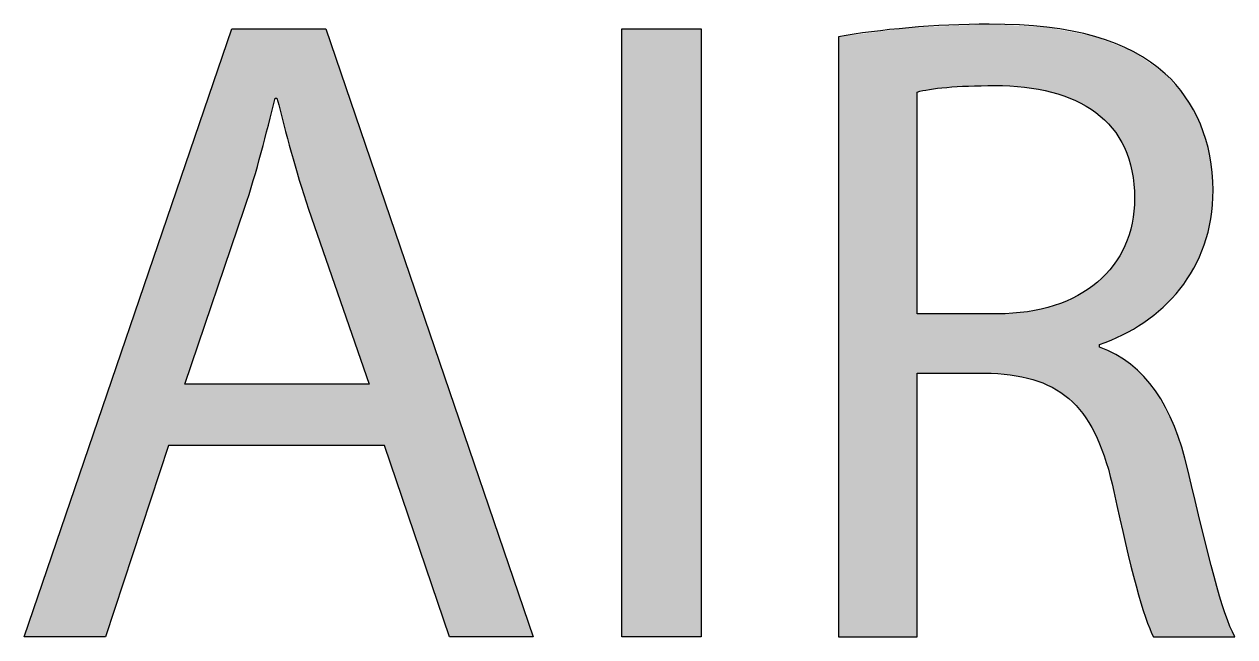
# Model space of a CAD drawing. Extents: x 0 to 360, y -268 to 0.
# Drawn here: x 131.642 to 135.663, y -226.598 to -224.562 of the extents above; entities that cross this region are included whole.
import ezdxf

# ---------------------------------------------------------------- set-up
doc = ezdxf.new("R2010")
doc.units = 0
doc.layers.add('LAYER_1', color=7, linetype='CONTINUOUS')

# ---------------------------------------------------------------- blocks, each defined once
blk = doc.blocks.new('*U453')
at = {"layer": 'LAYER_1', "color": 250}
for points in [[(132.3315, -225.2978), (132.1754, -225.0348), (132.3315, -224.5775)], [(132.4813, -224.8083), (132.4813, -224.5775), (132.5282, -224.9872)], [(132.5282, -224.9872), (132.5282, -224.5775), (132.5862, -225.177)], [(132.5862, -225.177), (132.5862, -224.5775), (132.6432, -225.342)], [(132.6432, -225.342), (132.6432, -224.5775), (132.7871, -225.7585)], [(132.1754, -225.9624), (132.1215, -225.1928), (132.1754, -225.0348)], [(132.8381, -225.9624), (132.8381, -225.1485), (133.0539, -226.5984)], [(132.1215, -225.9624), (131.9117, -225.8075), (132.1215, -225.1928)], [(131.9117, -226.5984), (131.6417, -226.5984), (131.9117, -225.8075)]]:
    blk.add_solid(points, dxfattribs=at)
at = {"layer": 'LAYER_1', "color": 250, "extrusion": (0, 0, -1)}
for points in [[(-132.3315, -225.2978), (-132.3315, -224.5775), (-132.3733, -225.1742)], [(-132.3733, -225.1742), (-132.3315, -224.5775), (-132.3733, -224.5775)], [(-132.3733, -225.1742), (-132.3733, -224.5775), (-132.4288, -224.9889)], [(-132.4288, -224.9889), (-132.3733, -224.5775), (-132.4288, -224.5775)], [(-132.4288, -224.9889), (-132.4288, -224.5775), (-132.4753, -224.8083)], [(-132.4753, -224.8083), (-132.4288, -224.5775), (-132.4753, -224.5775)], [(-132.4753, -224.8083), (-132.4753, -224.5775), (-132.4813, -224.8083)], [(-132.4813, -224.8083), (-132.4753, -224.5775), (-132.4813, -224.5775)], [(-132.5282, -224.9872), (-132.4813, -224.5775), (-132.5282, -224.5775)], [(-132.5862, -225.177), (-132.5282, -224.5775), (-132.5862, -224.5775)], [(-132.6432, -225.342), (-132.5862, -224.5775), (-132.6432, -224.5775)], [(-132.7871, -225.7585), (-132.6432, -224.5775), (-132.7871, -224.9991)], [(-132.7871, -225.9624), (-132.7871, -224.9991), (-132.8381, -225.9624)], [(-132.8381, -225.9624), (-132.7871, -224.9991), (-132.8381, -225.1485)], [(-132.1754, -225.7585), (-132.1754, -225.0348), (-132.3315, -225.2978)], [(-133.0539, -226.5984), (-132.8381, -225.1485), (-133.0539, -225.7811)], [(-132.1215, -225.9624), (-132.1215, -225.1928), (-132.1754, -225.9624)], [(-132.1754, -225.9624), (-132.1754, -225.7585), (-132.3315, -225.9624)], [(-132.3315, -225.9624), (-132.1754, -225.7585), (-132.3315, -225.7585)], [(-132.3315, -225.9624), (-132.3315, -225.7585), (-132.3733, -225.9624)], [(-132.3733, -225.9624), (-132.3315, -225.7585), (-132.3733, -225.7585)], [(-132.3733, -225.9624), (-132.3733, -225.7585), (-132.4288, -225.9624)], [(-132.4288, -225.9624), (-132.3733, -225.7585), (-132.4288, -225.7585)], [(-132.4288, -225.9624), (-132.4288, -225.7585), (-132.4753, -225.9624)], [(-132.4753, -225.9624), (-132.4288, -225.7585), (-132.4753, -225.7585)], [(-132.4753, -225.9624), (-132.4753, -225.7585), (-132.4813, -225.9624)], [(-132.4813, -225.9624), (-132.4753, -225.7585), (-132.4813, -225.7585)], [(-132.4813, -225.9624), (-132.4813, -225.7585), (-132.5282, -225.9624)], [(-132.5282, -225.9624), (-132.4813, -225.7585), (-132.5282, -225.7585)], [(-132.5282, -225.9624), (-132.5282, -225.7585), (-132.5862, -225.9624)], [(-132.5862, -225.9624), (-132.5282, -225.7585), (-132.5862, -225.7585)], [(-132.5862, -225.9624), (-132.5862, -225.7585), (-132.6432, -225.9624)], [(-132.6432, -225.9624), (-132.5862, -225.7585), (-132.6432, -225.7585)], [(-132.6432, -225.9624), (-132.6432, -225.7585), (-132.7871, -225.9624)], [(-132.7871, -225.9624), (-132.6432, -225.7585), (-132.7871, -225.7585)], [(-131.9117, -226.5984), (-131.9117, -225.8075), (-132.1215, -225.9624)], [(-133.0539, -226.5984), (-133.0539, -225.7811), (-133.3328, -226.5984)]]:
    blk.add_solid(points, dxfattribs=at)
blk = doc.blocks.new('*U454')
at = {"layer": 'LAYER_1', "color": 250, "extrusion": (0, 0, -1)}
for points in [[(-133.6268, -226.5984), (-133.6268, -224.5775), (-133.8907, -226.5984)], [(-133.8907, -226.5984), (-133.6268, -224.5775), (-133.8907, -224.5775)]]:
    blk.add_solid(points, dxfattribs=at)
blk = doc.blocks.new('*U455')
at = {"layer": 'LAYER_1', "color": 250}
for points in [[(134.7059, -224.7723), (134.6488, -224.5712), (134.7059, -224.5687)], [(134.7781, -224.7679), (134.7059, -224.5687), (134.7781, -224.5654)], [(134.8472, -224.7666), (134.7781, -224.5654), (134.8472, -224.5623)], [(134.8652, -224.7663), (134.8652, -224.5633), (134.8741, -224.7668)], [(134.8741, -224.7668), (134.8741, -224.5638), (134.9252, -224.7696)], [(134.9252, -224.7696), (134.9252, -224.5665), (134.9363, -224.7702)], [(134.9363, -224.7702), (134.9363, -224.5671), (134.9644, -224.7717)], [(134.9644, -224.7717), (134.9644, -224.5685), (134.9738, -224.7731)], [(134.9738, -224.7731), (134.9738, -224.569), (135.0085, -224.7782)], [(134.58, -226.5984), (134.3465, -224.6044), (134.58, -224.5743)], [(134.6073, -226.5984), (134.58, -224.5743), (134.6073, -224.5731)], [(134.6488, -224.7791), (134.6073, -224.5731), (134.6488, -224.5712)], [(135.0085, -224.7782), (135.0085, -224.5709), (135.0105, -224.7785)], [(135.0105, -224.7785), (135.0105, -224.571), (135.0197, -224.7805)], [(135.0197, -224.7805), (135.0197, -224.5715), (135.0389, -224.7848)], [(135.0389, -224.7848), (135.0389, -224.5725), (135.0542, -224.7881)], [(135.0542, -224.7881), (135.0542, -224.5754), (135.063, -224.7908)], [(135.063, -224.7908), (135.063, -224.5771), (135.0706, -224.7931)], [(135.0706, -224.7931), (135.0706, -224.5786), (135.0952, -224.8006)], [(135.0952, -224.8006), (135.0952, -224.5833), (135.1034, -224.8039)], [(135.1034, -224.8039), (135.1034, -224.5849), (135.1235, -224.812)], [(135.1235, -224.812), (135.1235, -224.5887), (135.1335, -224.816)], [(135.1335, -224.816), (135.1335, -224.5907), (135.1409, -224.8199)], [(135.1409, -224.8199), (135.1409, -224.5921), (135.1681, -224.8341)], [(135.1681, -224.8341), (135.1681, -224.5973), (135.1688, -224.8344)], [(135.1688, -224.8344), (135.1688, -224.5975), (135.1753, -224.8387)], [(135.1753, -224.8387), (135.1753, -224.5987), (135.198, -224.8538)], [(135.198, -224.8538), (135.198, -224.6031), (135.201, -224.8558)], [(135.201, -224.8558), (135.201, -224.6043), (135.2053, -224.8594)], [(135.2053, -224.8594), (135.2053, -224.606), (135.2066, -224.8605)], [(135.2066, -224.8605), (135.2066, -224.6065), (135.2129, -224.8658)], [(135.2129, -224.8658), (135.2129, -224.609), (135.23, -224.8802)], [(135.23, -224.8802), (135.23, -224.6158), (135.2346, -224.8852)], [(135.2346, -224.8852), (135.2346, -224.6176), (135.236, -224.8867)], [(135.236, -224.8867), (135.236, -224.6181), (135.2556, -224.9078)], [(135.2556, -224.9078), (135.2556, -224.6259), (135.2592, -224.9128)], [(135.2592, -224.9128), (135.2592, -224.6273), (135.261, -224.9153)], [(135.261, -224.9153), (135.261, -224.628), (135.2675, -224.9243)], [(135.2675, -224.9243), (135.2675, -224.6306), (135.2777, -224.9385)], [(135.2777, -224.9385), (135.2777, -224.6346), (135.2804, -224.9434)], [(135.2804, -224.9434), (135.2804, -224.6357), (135.2895, -224.9602)], [(135.2895, -224.9602), (135.2895, -224.6393), (135.2961, -224.9724)], [(135.2961, -224.9724), (135.2961, -224.6419), (135.2979, -224.977)], [(135.2979, -224.977), (135.2979, -224.6426), (135.3107, -225.0096)], [(135.3107, -225.0096), (135.3107, -224.6477), (135.3117, -225.0137)], [(135.3117, -225.0137), (135.3117, -224.6481), (135.3166, -225.0325)], [(135.3166, -225.0325), (135.3166, -224.6501), (135.3212, -225.05)], [(135.3212, -225.05), (135.3212, -224.6519), (135.3218, -225.0535)], [(135.3218, -225.0535), (135.3218, -224.6521), (135.3277, -225.0939)], [(135.3277, -225.0939), (135.3277, -224.6544), (135.3278, -225.0967)], [(135.3278, -225.0967), (135.3278, -224.6545), (135.3279, -225.097)], [(135.3279, -225.097), (135.3279, -224.6545), (135.3299, -225.1411)], [(135.3299, -225.5715), (135.3279, -225.1832), (135.3299, -225.1411)], [(135.3277, -225.5728), (135.3218, -225.2239), (135.3277, -225.1844)], [(135.3278, -225.5727), (135.3277, -225.1844), (135.3278, -225.1835)], [(135.3279, -225.5727), (135.3278, -225.1835), (135.3279, -225.1832)], [(135.3166, -225.5793), (135.3117, -225.2623), (135.3166, -225.2434)], [(135.3212, -225.5766), (135.3166, -225.2434), (135.3212, -225.2258)], [(135.3218, -225.5763), (135.3212, -225.2258), (135.3218, -225.2239)], [(135.3107, -225.5827), (135.2979, -225.2985), (135.3107, -225.2651)], [(135.3117, -225.5821), (135.3107, -225.2651), (135.3117, -225.2623)], [(135.2804, -225.5989), (135.2777, -225.3364), (135.2804, -225.3324)], [(135.2895, -225.5951), (135.2804, -225.3324), (135.2895, -225.3148)], [(135.2961, -225.5912), (135.2895, -225.3148), (135.2961, -225.302)], [(135.2979, -225.5902), (135.2961, -225.302), (135.2979, -225.2985)], [(135.2556, -225.6092), (135.236, -225.3914), (135.2556, -225.3683)], [(135.2592, -225.6077), (135.2556, -225.3683), (135.2592, -225.364)], [(135.261, -225.6069), (135.2592, -225.364), (135.261, -225.3613)], [(135.2675, -225.6042), (135.261, -225.3613), (135.2675, -225.3516)], [(135.2777, -225.6), (135.2675, -225.3516), (135.2777, -225.3364)], [(135.2129, -225.958), (135.2066, -225.4196), (135.2129, -225.4136)], [(135.23, -225.6198), (135.2129, -225.4136), (135.23, -225.3974)], [(135.2346, -225.6179), (135.23, -225.3974), (135.2346, -225.3931)], [(135.236, -225.6173), (135.2346, -225.3931), (135.236, -225.3914)], [(135.1681, -225.8712), (135.1409, -225.4643), (135.1681, -225.4478)], [(135.1688, -225.8724), (135.1681, -225.4478), (135.1688, -225.4473)], [(135.1681, -225.8712), (135.1681, -225.4478), (135.1688, -225.8724)], [(135.1753, -225.8841), (135.1688, -225.4473), (135.1753, -225.4434)], [(135.1688, -225.8724), (135.1688, -225.4473), (135.1753, -225.8841)], [(135.198, -225.9248), (135.1753, -225.4434), (135.198, -225.4261)], [(135.1753, -225.8841), (135.1753, -225.4434), (135.198, -225.9248)], [(135.201, -225.9302), (135.198, -225.4261), (135.201, -225.4238)], [(135.198, -225.9248), (135.198, -225.4261), (135.201, -225.9302)], [(135.2053, -225.9379), (135.201, -225.4238), (135.2053, -225.4205)], [(135.201, -225.9302), (135.201, -225.4238), (135.2053, -225.9379)], [(135.2066, -225.9412), (135.2053, -225.4205), (135.2066, -225.4196)], [(135.2053, -225.9379), (135.2053, -225.4205), (135.2066, -225.9412)], [(135.2066, -225.9412), (135.2066, -225.4196), (135.2129, -225.958)], [(135.0952, -225.7964), (135.0706, -225.4946), (135.0952, -225.4854)], [(135.1034, -225.8026), (135.0952, -225.4854), (135.1034, -225.4824)], [(135.0952, -225.7964), (135.0952, -225.4854), (135.1034, -225.8026)], [(135.1235, -225.818), (135.1034, -225.4824), (135.1235, -225.4727)], [(135.1034, -225.8026), (135.1034, -225.4824), (135.1235, -225.818)], [(135.1335, -225.8299), (135.1235, -225.4727), (135.1335, -225.4679)], [(135.1235, -225.818), (135.1235, -225.4727), (135.1335, -225.8299)], [(135.1409, -225.8387), (135.1335, -225.4679), (135.1409, -225.4643)], [(135.1335, -225.8299), (135.1335, -225.4679), (135.1409, -225.8387)], [(135.1409, -225.8387), (135.1409, -225.4643), (135.1681, -225.8712)], [(134.8533, -225.7227), (134.8533, -225.5249), (134.8652, -225.7238)], [(134.8652, -225.7238), (134.8652, -225.5249), (134.8741, -225.7247)], [(134.9252, -225.7296), (134.8741, -225.5249), (134.9252, -225.5231)], [(134.8741, -225.7247), (134.8741, -225.5249), (134.9252, -225.7296)], [(134.9363, -225.7307), (134.9252, -225.5231), (134.9363, -225.5219)], [(134.9252, -225.7296), (134.9252, -225.5231), (134.9363, -225.7307)], [(134.9644, -225.7377), (134.9363, -225.5219), (134.9644, -225.5189)], [(134.9363, -225.7307), (134.9363, -225.5219), (134.9644, -225.7377)], [(134.9738, -225.74), (134.9644, -225.5189), (134.9738, -225.5179)], [(134.9644, -225.7377), (134.9644, -225.5189), (134.9738, -225.74)], [(135.0085, -225.7487), (134.9738, -225.5179), (135.0085, -225.5114)], [(134.9738, -225.74), (134.9738, -225.5179), (135.0085, -225.7487)], [(135.0105, -225.7496), (135.0085, -225.5114), (135.0105, -225.511)], [(135.0085, -225.7487), (135.0085, -225.5114), (135.0105, -225.7496)], [(135.0197, -225.7539), (135.0105, -225.511), (135.0197, -225.5093)], [(135.0105, -225.7496), (135.0105, -225.511), (135.0197, -225.7539)], [(135.0389, -225.7628), (135.0197, -225.5093), (135.0389, -225.504)], [(135.0197, -225.7539), (135.0197, -225.5093), (135.0389, -225.7628)], [(135.0542, -225.7699), (135.0389, -225.504), (135.0542, -225.4998)], [(135.0389, -225.7628), (135.0389, -225.504), (135.0542, -225.7699)], [(135.063, -225.7739), (135.0542, -225.4998), (135.063, -225.4974)], [(135.0542, -225.7699), (135.0542, -225.4998), (135.063, -225.7739)], [(135.0706, -225.7775), (135.063, -225.4974), (135.0706, -225.4946)], [(135.063, -225.7739), (135.063, -225.4974), (135.0706, -225.7775)], [(135.0706, -225.7775), (135.0706, -225.4946), (135.0952, -225.7964)], [(135.2129, -225.958), (135.2129, -225.6358), (135.23, -226.0032)], [(135.23, -226.0032), (135.23, -225.6434), (135.2346, -226.0153)], [(135.2346, -226.0153), (135.2346, -225.6455), (135.236, -226.019)], [(135.236, -226.019), (135.236, -225.6461), (135.2556, -226.0946)], [(135.2556, -226.0946), (135.2556, -225.6549), (135.2592, -226.1085)], [(135.2592, -226.1085), (135.2592, -225.6565), (135.261, -226.1154)], [(135.261, -226.1154), (135.261, -225.6573), (135.2675, -226.1431)], [(135.2675, -226.1431), (135.2675, -225.6602), (135.2777, -226.1863)], [(135.2777, -226.1863), (135.2777, -225.6669), (135.2804, -226.1977)], [(135.2804, -226.1977), (135.2804, -225.6687), (135.2895, -226.2363)], [(135.2895, -226.2363), (135.2895, -225.6747), (135.2961, -226.2645)], [(135.2961, -226.2645), (135.2961, -225.6791), (135.2979, -226.2722)], [(135.2979, -226.2722), (135.2979, -225.6803), (135.3107, -226.3264)], [(135.3107, -226.3264), (135.3107, -225.6887), (135.3117, -226.331)], [(135.3117, -226.331), (135.3117, -225.6894), (135.3166, -226.3519)], [(135.3166, -226.3519), (135.3166, -225.6927), (135.3212, -226.3714)], [(135.3212, -226.3714), (135.3212, -225.6969), (135.3218, -226.3736)], [(135.3218, -226.3736), (135.3218, -225.6974), (135.3277, -226.3989)], [(135.3277, -226.3989), (135.3277, -225.7029), (135.3278, -226.3995)], [(135.3278, -226.3995), (135.3278, -225.703), (135.3279, -226.3995)], [(135.3279, -226.3995), (135.3279, -225.703), (135.3299, -226.4082)], [(135.3299, -226.4082), (135.3299, -225.7049), (135.3348, -226.429)], [(135.3348, -226.429), (135.3348, -225.7094), (135.3605, -226.5149)], [(135.3605, -226.5149), (135.3605, -225.7331), (135.3605, -226.515)], [(135.3605, -226.515), (135.3605, -225.7332), (135.366, -226.5331)], [(135.366, -226.5331), (135.366, -225.7399), (135.3929, -226.5984)]]:
    blk.add_solid(points, dxfattribs=at)
at = {"layer": 'LAYER_1', "color": 250, "extrusion": (0, 0, -1)}
for points in [[(-134.7059, -224.7723), (-134.7059, -224.5687), (-134.7781, -224.7679)], [(-134.7781, -224.7679), (-134.7781, -224.5654), (-134.8472, -224.7666)], [(-134.8472, -224.7666), (-134.8472, -224.5623), (-134.8533, -224.7665)], [(-134.8533, -224.7665), (-134.8472, -224.5623), (-134.8533, -224.5627)], [(-134.8533, -224.7665), (-134.8533, -224.5627), (-134.8652, -224.7663)], [(-134.8652, -224.7663), (-134.8533, -224.5627), (-134.8652, -224.5633)], [(-134.8741, -224.7668), (-134.8652, -224.5633), (-134.8741, -224.5638)], [(-134.9252, -224.7696), (-134.8741, -224.5638), (-134.9252, -224.5665)], [(-134.9363, -224.7702), (-134.9252, -224.5665), (-134.9363, -224.5671)], [(-134.9644, -224.7717), (-134.9363, -224.5671), (-134.9644, -224.5685)], [(-134.9738, -224.7731), (-134.9644, -224.5685), (-134.9738, -224.569)], [(-135.0085, -224.7782), (-134.9738, -224.569), (-135.0085, -224.5709)], [(-134.3465, -226.5984), (-134.3465, -224.6044), (-134.58, -226.5984)], [(-134.58, -226.5984), (-134.58, -224.5743), (-134.6073, -226.5984)], [(-134.6073, -224.7877), (-134.6073, -224.5731), (-134.6488, -224.7791)], [(-134.6488, -224.7791), (-134.6488, -224.5712), (-134.7059, -224.7723)], [(-135.0105, -224.7785), (-135.0085, -224.5709), (-135.0105, -224.571)], [(-135.0197, -224.7805), (-135.0105, -224.571), (-135.0197, -224.5715)], [(-135.0389, -224.7848), (-135.0197, -224.5715), (-135.0389, -224.5725)], [(-135.0542, -224.7881), (-135.0389, -224.5725), (-135.0542, -224.5754)], [(-135.063, -224.7908), (-135.0542, -224.5754), (-135.063, -224.5771)], [(-135.0706, -224.7931), (-135.063, -224.5771), (-135.0706, -224.5786)], [(-135.0952, -224.8006), (-135.0706, -224.5786), (-135.0952, -224.5833)], [(-135.1034, -224.8039), (-135.0952, -224.5833), (-135.1034, -224.5849)], [(-135.1235, -224.812), (-135.1034, -224.5849), (-135.1235, -224.5887)], [(-135.1335, -224.816), (-135.1235, -224.5887), (-135.1335, -224.5907)], [(-135.1409, -224.8199), (-135.1335, -224.5907), (-135.1409, -224.5921)], [(-135.1681, -224.8341), (-135.1409, -224.5921), (-135.1681, -224.5973)], [(-135.1688, -224.8344), (-135.1681, -224.5973), (-135.1688, -224.5975)], [(-135.1753, -224.8387), (-135.1688, -224.5975), (-135.1753, -224.5987)], [(-135.198, -224.8538), (-135.1753, -224.5987), (-135.198, -224.6031)], [(-135.201, -224.8558), (-135.198, -224.6031), (-135.201, -224.6043)], [(-135.2053, -224.8594), (-135.201, -224.6043), (-135.2053, -224.606)], [(-135.2066, -224.8605), (-135.2053, -224.606), (-135.2066, -224.6065)], [(-135.2129, -224.8658), (-135.2066, -224.6065), (-135.2129, -224.609)], [(-135.23, -224.8802), (-135.2129, -224.609), (-135.23, -224.6158)], [(-135.2346, -224.8852), (-135.23, -224.6158), (-135.2346, -224.6176)], [(-135.236, -224.8867), (-135.2346, -224.6176), (-135.236, -224.6181)], [(-135.2556, -224.9078), (-135.236, -224.6181), (-135.2556, -224.6259)], [(-135.2592, -224.9128), (-135.2556, -224.6259), (-135.2592, -224.6273)], [(-135.261, -224.9153), (-135.2592, -224.6273), (-135.261, -224.628)], [(-135.2675, -224.9243), (-135.261, -224.628), (-135.2675, -224.6306)], [(-135.2777, -224.9385), (-135.2675, -224.6306), (-135.2777, -224.6346)], [(-135.2804, -224.9434), (-135.2777, -224.6346), (-135.2804, -224.6357)], [(-135.2895, -224.9602), (-135.2804, -224.6357), (-135.2895, -224.6393)], [(-135.2961, -224.9724), (-135.2895, -224.6393), (-135.2961, -224.6419)], [(-135.2979, -224.977), (-135.2961, -224.6419), (-135.2979, -224.6426)], [(-135.3107, -225.0096), (-135.2979, -224.6426), (-135.3107, -224.6477)], [(-135.3117, -225.0137), (-135.3107, -224.6477), (-135.3117, -224.6481)], [(-135.3166, -225.0325), (-135.3117, -224.6481), (-135.3166, -224.6501)], [(-135.3212, -225.05), (-135.3166, -224.6501), (-135.3212, -224.6519)], [(-135.3218, -225.0535), (-135.3212, -224.6519), (-135.3218, -224.6521)], [(-135.3277, -225.0939), (-135.3218, -224.6521), (-135.3277, -224.6544)], [(-135.3278, -225.0967), (-135.3277, -224.6544), (-135.3278, -224.6545)], [(-135.3279, -225.097), (-135.3278, -224.6545), (-135.3279, -224.6545)], [(-135.3299, -225.1411), (-135.3279, -224.6545), (-135.3299, -224.6559)], [(-135.3299, -225.5715), (-135.3299, -224.6559), (-135.3348, -225.5687)], [(-135.3348, -225.5687), (-135.3299, -224.6559), (-135.3348, -224.6593)], [(-135.3348, -225.5687), (-135.3348, -224.6593), (-135.3605, -225.5537)], [(-135.3605, -225.5537), (-135.3348, -224.6593), (-135.3605, -224.6773)], [(-135.3605, -225.5537), (-135.3605, -224.6773), (-135.3605, -225.5537)], [(-135.3605, -225.5537), (-135.3605, -224.6773), (-135.3605, -224.6773)], [(-135.3605, -225.5537), (-135.3605, -224.6773), (-135.366, -225.5494)], [(-135.366, -225.5494), (-135.3605, -224.6773), (-135.366, -224.6811)], [(-135.366, -225.5494), (-135.366, -224.6811), (-135.3929, -225.528)], [(-135.3929, -225.528), (-135.366, -224.6811), (-135.3929, -224.6999)], [(-135.3929, -225.528), (-135.3929, -224.6999), (-135.3993, -225.523)], [(-135.3993, -225.523), (-135.3929, -224.6999), (-135.3993, -224.7043)], [(-135.3993, -225.523), (-135.3993, -224.7043), (-135.4247, -225.5028)], [(-135.4247, -225.5028), (-135.3993, -224.7043), (-135.4247, -224.722)], [(-135.4247, -225.5028), (-135.4247, -224.722), (-135.4319, -225.4951)], [(-135.4319, -225.4951), (-135.4247, -224.722), (-135.4319, -224.727)], [(-135.4319, -225.4951), (-135.4319, -224.727), (-135.4622, -225.4624)], [(-135.4622, -225.4624), (-135.4319, -224.727), (-135.4622, -224.7618)], [(-135.4622, -225.4624), (-135.4622, -224.7618), (-135.4806, -225.4427)], [(-135.4806, -225.4427), (-135.4622, -224.7618), (-135.4806, -224.7828)], [(-135.4806, -225.4427), (-135.4806, -224.7828), (-135.4984, -225.4158)], [(-135.4984, -225.4158), (-135.4806, -224.7828), (-135.4984, -224.8032)], [(-135.4984, -225.4158), (-135.4984, -224.8032), (-135.5068, -225.4032)], [(-135.5068, -225.4032), (-135.4984, -224.8032), (-135.5068, -224.8186)], [(-135.5068, -225.4032), (-135.5068, -224.8186), (-135.5265, -225.3735)], [(-135.5265, -225.3735), (-135.5068, -224.8186), (-135.5265, -224.8548)], [(-135.5265, -225.3735), (-135.5265, -224.8548), (-135.5484, -225.3245)], [(-135.5484, -225.3245), (-135.5265, -224.8548), (-135.5484, -224.8948)], [(-135.5484, -225.3245), (-135.5484, -224.8948), (-135.5612, -225.2956)], [(-135.5612, -225.2956), (-135.5484, -224.8948), (-135.5612, -224.9375)], [(-135.5612, -225.2956), (-135.5612, -224.9375), (-135.5798, -225.2221)], [(-135.5798, -225.2221), (-135.5612, -224.9375), (-135.5798, -224.9993)], [(-135.5798, -225.2221), (-135.5798, -224.9993), (-135.5831, -225.2091)], [(-135.5831, -225.2091), (-135.5798, -224.9993), (-135.5831, -225.034)], [(-135.5831, -225.2091), (-135.5831, -225.034), (-135.5907, -225.1143)], [(-135.3277, -225.5728), (-135.3277, -225.1844), (-135.3278, -225.5727)], [(-135.3278, -225.5727), (-135.3278, -225.1835), (-135.3279, -225.5727)], [(-135.3279, -225.5727), (-135.3279, -225.1832), (-135.3299, -225.5715)], [(-135.3166, -225.5793), (-135.3166, -225.2434), (-135.3212, -225.5766)], [(-135.3212, -225.5766), (-135.3212, -225.2258), (-135.3218, -225.5763)], [(-135.3218, -225.5763), (-135.3218, -225.2239), (-135.3277, -225.5728)], [(-135.3107, -225.5827), (-135.3107, -225.2651), (-135.3117, -225.5821)], [(-135.3117, -225.5821), (-135.3117, -225.2623), (-135.3166, -225.5793)], [(-135.2804, -225.5989), (-135.2804, -225.3324), (-135.2895, -225.5951)], [(-135.2895, -225.5951), (-135.2895, -225.3148), (-135.2961, -225.5912)], [(-135.2961, -225.5912), (-135.2961, -225.302), (-135.2979, -225.5902)], [(-135.2979, -225.5902), (-135.2979, -225.2985), (-135.3107, -225.5827)], [(-135.2556, -225.6092), (-135.2556, -225.3683), (-135.2592, -225.6077)], [(-135.2592, -225.6077), (-135.2592, -225.364), (-135.261, -225.6069)], [(-135.261, -225.6069), (-135.261, -225.3613), (-135.2675, -225.6042)], [(-135.2675, -225.6042), (-135.2675, -225.3516), (-135.2777, -225.6)], [(-135.2777, -225.6), (-135.2777, -225.3364), (-135.2804, -225.5989)], [(-135.2129, -225.6269), (-135.2129, -225.4136), (-135.23, -225.6198)], [(-135.23, -225.6198), (-135.23, -225.3974), (-135.2346, -225.6179)], [(-135.2346, -225.6179), (-135.2346, -225.3931), (-135.236, -225.6173)], [(-135.236, -225.6173), (-135.236, -225.3914), (-135.2556, -225.6092)], [(-134.6073, -225.7227), (-134.6073, -225.5249), (-134.6488, -225.7227)], [(-134.6488, -225.7227), (-134.6073, -225.5249), (-134.6488, -225.5249)], [(-134.6488, -225.7227), (-134.6488, -225.5249), (-134.7059, -225.7227)], [(-134.7059, -225.7227), (-134.6488, -225.5249), (-134.7059, -225.5249)], [(-134.7059, -225.7227), (-134.7059, -225.5249), (-134.7781, -225.7227)], [(-134.7781, -225.7227), (-134.7059, -225.5249), (-134.7781, -225.5249)], [(-134.7781, -225.7227), (-134.7781, -225.5249), (-134.8472, -225.7227)], [(-134.8472, -225.7227), (-134.7781, -225.5249), (-134.8472, -225.5249)], [(-134.8472, -225.7227), (-134.8472, -225.5249), (-134.8533, -225.7227)], [(-134.8533, -225.7227), (-134.8472, -225.5249), (-134.8533, -225.5249)], [(-134.8652, -225.7238), (-134.8533, -225.5249), (-134.8652, -225.5249)], [(-134.8741, -225.7247), (-134.8652, -225.5249), (-134.8741, -225.5249)], [(-135.23, -226.0032), (-135.2129, -225.6358), (-135.23, -225.6434)], [(-135.2346, -226.0153), (-135.23, -225.6434), (-135.2346, -225.6455)], [(-135.236, -226.019), (-135.2346, -225.6455), (-135.236, -225.6461)], [(-135.2556, -226.0946), (-135.236, -225.6461), (-135.2556, -225.6549)], [(-135.2592, -226.1085), (-135.2556, -225.6549), (-135.2592, -225.6565)], [(-135.261, -226.1154), (-135.2592, -225.6565), (-135.261, -225.6573)], [(-135.2675, -226.1431), (-135.261, -225.6573), (-135.2675, -225.6602)], [(-135.2777, -226.1863), (-135.2675, -225.6602), (-135.2777, -225.6669)], [(-135.2804, -226.1977), (-135.2777, -225.6669), (-135.2804, -225.6687)], [(-135.2895, -226.2363), (-135.2804, -225.6687), (-135.2895, -225.6747)], [(-135.2961, -226.2645), (-135.2895, -225.6747), (-135.2961, -225.6791)], [(-135.2979, -226.2722), (-135.2961, -225.6791), (-135.2979, -225.6803)], [(-135.3107, -226.3264), (-135.2979, -225.6803), (-135.3107, -225.6887)], [(-135.3117, -226.331), (-135.3107, -225.6887), (-135.3117, -225.6894)], [(-135.3166, -226.3519), (-135.3117, -225.6894), (-135.3166, -225.6927)], [(-135.3212, -226.3714), (-135.3166, -225.6927), (-135.3212, -225.6969)], [(-135.3218, -226.3736), (-135.3212, -225.6969), (-135.3218, -225.6974)], [(-135.3277, -226.3989), (-135.3218, -225.6974), (-135.3277, -225.7029)], [(-135.3278, -226.3995), (-135.3277, -225.7029), (-135.3278, -225.703)], [(-135.3279, -226.3995), (-135.3278, -225.703), (-135.3279, -225.703)], [(-135.3299, -226.4082), (-135.3279, -225.703), (-135.3299, -225.7049)], [(-135.3348, -226.429), (-135.3299, -225.7049), (-135.3348, -225.7094)], [(-135.3605, -226.5149), (-135.3348, -225.7094), (-135.3605, -225.7331)], [(-135.3605, -226.515), (-135.3605, -225.7331), (-135.3605, -225.7332)], [(-135.366, -226.5331), (-135.3605, -225.7332), (-135.366, -225.7399)], [(-135.3929, -226.5984), (-135.366, -225.7399), (-135.3929, -225.7733)], [(-135.3929, -226.5984), (-135.3929, -225.7733), (-135.3993, -226.5984)], [(-135.3993, -226.5984), (-135.3929, -225.7733), (-135.3993, -225.7811)], [(-135.3993, -226.5984), (-135.3993, -225.7811), (-135.4247, -226.5984)], [(-135.4247, -226.5984), (-135.3993, -225.7811), (-135.4247, -225.8288)], [(-135.4247, -226.5984), (-135.4247, -225.8288), (-135.4319, -226.5984)], [(-135.4319, -226.5984), (-135.4247, -225.8288), (-135.4319, -225.8422)], [(-135.4319, -226.5984), (-135.4319, -225.8422), (-135.4622, -226.5984)], [(-135.4622, -226.5984), (-135.4319, -225.8422), (-135.4622, -225.8989)], [(-135.4622, -226.5984), (-135.4622, -225.8989), (-135.4806, -226.5984)], [(-135.4806, -226.5984), (-135.4622, -225.8989), (-135.4806, -225.9585)], [(-135.4806, -226.5984), (-135.4806, -225.9585), (-135.4984, -226.5984)], [(-135.4984, -226.5984), (-135.4806, -225.9585), (-135.4984, -226.0165)], [(-135.4984, -226.5984), (-135.4984, -226.0165), (-135.5068, -226.5984)], [(-135.5068, -226.5984), (-135.4984, -226.0165), (-135.5068, -226.0437)], [(-135.5068, -226.5984), (-135.5068, -226.0437), (-135.5265, -226.5984)], [(-135.5265, -226.5984), (-135.5068, -226.0437), (-135.5265, -226.124)], [(-135.5265, -226.5984), (-135.5265, -226.124), (-135.5484, -226.5984)], [(-135.5484, -226.5984), (-135.5265, -226.124), (-135.5484, -226.2128)], [(-135.5484, -226.5984), (-135.5484, -226.2128), (-135.5612, -226.5984)], [(-135.5612, -226.5984), (-135.5484, -226.2128), (-135.5612, -226.265)], [(-135.5612, -226.5984), (-135.5612, -226.265), (-135.5798, -226.5984)], [(-135.5798, -226.5984), (-135.5612, -226.265), (-135.5798, -226.3406)], [(-135.5798, -226.5984), (-135.5798, -226.3406), (-135.5831, -226.5984)], [(-135.5831, -226.5984), (-135.5798, -226.3406), (-135.5831, -226.3539)], [(-135.5831, -226.5984), (-135.5831, -226.3539), (-135.5907, -226.5984)], [(-135.5907, -226.5984), (-135.5831, -226.3539), (-135.5907, -226.3849)], [(-135.5907, -226.5984), (-135.5907, -226.3849), (-135.5938, -226.5984)], [(-135.5938, -226.5984), (-135.5907, -226.3849), (-135.5938, -226.3976)], [(-135.5938, -226.5984), (-135.5938, -226.3976), (-135.63, -226.5984)], [(-135.63, -226.5984), (-135.5938, -226.3976), (-135.63, -226.5185)], [(-135.63, -226.5984), (-135.63, -226.5185), (-135.6627, -226.5984)]]:
    blk.add_solid(points, dxfattribs=at)
blk = doc.blocks.new('BLOCK_54')
at = {"layer": 'LAYER_1'}
for points in [[(132.1215, -225.9624), (131.9117, -226.5984), (131.6417, -226.5984), (132.3315, -224.5775), (132.6432, -224.5775), (133.3328, -226.5984), (133.0539, -226.5984), (132.8381, -225.9624), (132.1215, -225.9624)], [(133.8907, -224.5775), (133.8907, -226.5984), (133.6268, -226.5984), (133.6268, -224.5775), (133.8907, -224.5775)]]:
    blk.add_lwpolyline(points, dxfattribs=at)
for points, knots in [([(134.3465, -224.6044), (134.4784, -224.5803), (134.6703, -224.5623), (134.8472, -224.5623), (135.1261, -224.5623), (135.3089, -224.6161), (135.4319, -224.727), (135.5307, -224.8173), (135.5907, -224.9551), (135.5907, -225.1143), (135.5907, -225.3781), (135.4229, -225.5552), (135.2129, -225.6269), (135.2129, -225.6269), (135.2129, -225.6358), (135.2129, -225.6358), (135.3659, -225.6896), (135.4589, -225.8336), (135.5068, -226.0437), (135.5728, -226.3255), (135.6208, -226.5205), (135.6627, -226.5984), (135.6627, -226.5984), (135.3929, -226.5984), (135.3929, -226.5984), (135.3599, -226.5385), (135.3149, -226.3676), (135.261, -226.1154), (135.201, -225.837), (135.0901, -225.7316), (134.8533, -225.7227), (134.8533, -225.7227), (134.6073, -225.7227), (134.6073, -225.7227), (134.6073, -225.7227), (134.6073, -226.5984), (134.6073, -226.5984), (134.6073, -226.5984), (134.3465, -226.5984), (134.3465, -226.5984), (134.3465, -226.5984), (134.3465, -224.6044), (134.3465, -224.6044)], [0, 0, 0, 0, 1, 1, 1, 2, 2, 2, 3, 3, 3, 4, 4, 4, 5, 5, 5, 6, 6, 6, 7, 7, 7, 8, 8, 8, 9, 9, 9, 10, 10, 10, 11, 11, 11, 12, 12, 12, 13, 13, 13, 14, 14, 14, 14]), ([(134.6073, -225.5249), (134.6073, -225.5249), (134.8741, -225.5249), (134.8741, -225.5249), (135.153, -225.5249), (135.3299, -225.3719), (135.3299, -225.1411), (135.3299, -224.88), (135.1411, -224.7663), (134.8652, -224.7663), (134.7392, -224.7663), (134.6522, -224.7753), (134.6073, -224.7877), (134.6073, -224.7877), (134.6073, -225.5249), (134.6073, -225.5249)], [0, 0, 0, 0, 1, 1, 1, 2, 2, 2, 3, 3, 3, 4, 4, 4, 5, 5, 5, 5]), ([(132.7871, -225.7585), (132.7871, -225.7585), (132.5862, -225.177), (132.5862, -225.177), (132.5413, -225.0454), (132.5113, -224.9255), (132.4813, -224.8083), (132.4813, -224.8083), (132.4753, -224.8083), (132.4753, -224.8083), (132.4453, -224.9255), (132.4153, -225.0509), (132.3733, -225.1742), (132.3733, -225.1742), (132.1754, -225.7585), (132.1754, -225.7585), (132.1754, -225.7585), (132.7871, -225.7585), (132.7871, -225.7585)], [0, 0, 0, 0, 1, 1, 1, 2, 2, 2, 3, 3, 3, 4, 4, 4, 5, 5, 5, 6, 6, 6, 6])]:
    blk.add_open_spline(points, degree=3, knots=knots, dxfattribs=at)
at = {"layer": 'LAYER_1', "color": 250}
for name in ['*U455', '*U453', '*U454']:
    blk.add_blockref(name, (0, 0), dxfattribs=at)
blk = doc.blocks.new('BLOCK_20')
at = {"layer": 'LAYER_1'}
blk.add_blockref('BLOCK_54', (0, 0), dxfattribs=at)
blk = doc.blocks.new('BLOCK_17')
at = {"layer": 'LAYER_1'}
blk.add_blockref('BLOCK_20', (0, 0), dxfattribs=at)

msp = doc.modelspace()

# ---------------------------------------------------------------- block references
at = {"layer": 'LAYER_1'}
msp.add_blockref('BLOCK_17', (0, 0), dxfattribs=at)

doc.saveas('drawing.dxf')
